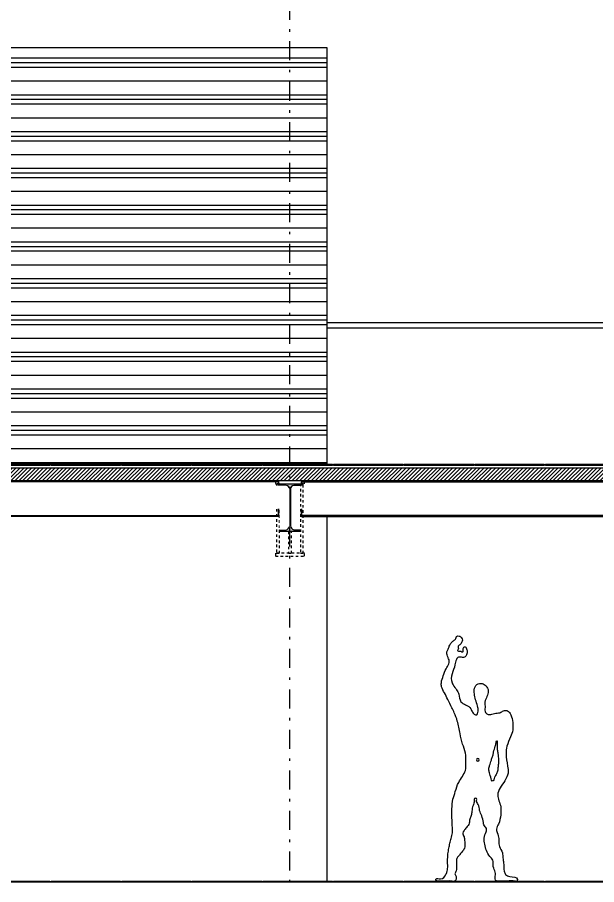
# Model space of a CAD drawing. Header units: millimetres. Extents: x -101 to 3415, y -52 to 1366.
# Drawn here: x 242.97 to 265.85, y 146.94 to 181.19 of the extents above; entities that cross this region are included whole.
import ezdxf

# ---------------------------------------------------------------- set-up
doc = ezdxf.new("R2010")
doc.units = ezdxf.units.MM
doc.set_wipeout_variables(frame=1)
doc.linetypes.add('DASHDOT2', pattern=[0.5, 0.25, -0.125, 0, -0.125])
doc.linetypes.add('OCULTA2', pattern=[0.3, 0.2, -0.1])
doc.layers.add('00_ARQ', color=8, linetype='Continuous')
doc.layers.add('A-ESTRUCTURA', color=6, linetype='Continuous')

# ---------------------------------------------------------------- blocks, each defined once
blk = doc.blocks.new('MODULOR')
blk.add_circle((784.0657, 453.1845), 0.0119)
for points, start_tangent, end_tangent in [([(783.905, 452.1383), (783.8138, 452.1368), (783.7402, 452.1353), (783.7299, 452.1339), (783.724, 452.1515), (783.7888, 452.1765), (783.8255, 452.1942), (783.8388, 452.2221), (783.8432, 452.2956), (783.8491, 452.3368), (783.8535, 452.3809), (783.8785, 452.4368), (783.8888, 452.528), (783.905, 452.5869), (783.8873, 452.6295), (783.8682, 452.7089), (783.8682, 452.778), (783.8829, 452.831), (783.8932, 452.8795), (783.8322, 453.0039), (783.805, 453.07), (783.8089, 453.1309), (783.8218, 453.2372), (783.8141, 453.302), (783.7823, 453.3819), (783.7647, 453.4426), (783.764, 453.5061), (783.7818, 453.5737), (783.808, 453.6069), (783.8429, 453.6073), (783.876, 453.5912), (783.9214, 453.5855), (783.9436, 453.5777), (783.9872, 453.5807), (783.9999, 453.5925), (784.0031, 453.6354), (784.0043, 453.6834), (783.9867, 453.7314), (783.9757, 453.7788), (783.9939, 453.8219), (784.0292, 453.8426), (784.0736, 453.8359), (784.0967, 453.7897), (784.093, 453.7429), (784.0809, 453.6895), (784.0651, 453.6366), (784.0651, 453.5935), (784.0736, 453.5728), (784.0979, 453.5795), (784.1113, 453.5953), (784.1271, 453.6257), (784.1653, 453.6573), (784.1957, 453.6712), (784.2115, 453.6864), (784.2298, 453.7502), (784.2492, 453.7885), (784.279, 453.8316), (784.2887, 453.8498), (784.2629, 454.0049), (784.2502, 454.0509), (784.2396, 454.0668), (784.2067, 454.07), (784.175, 454.0732), (784.1644, 454.0896), (784.1575, 454.107), (784.1596, 454.1351), (784.1665, 454.1515), (784.1739, 454.1589), (784.1872, 454.1563), (784.193, 454.1351), (784.193, 454.1187), (784.1972, 454.1155), (784.2126, 454.1229), (784.2327, 454.1224), (784.2412, 454.1277), (784.2353, 454.1409), (784.2344, 454.1658), (784.2151, 454.1825), (784.2071, 454.1978), (784.1992, 454.2177), (784.2058, 454.2377), (784.2261, 454.2536), (784.249, 454.2489), (784.2561, 454.2319), (784.276, 454.2125), (784.2948, 454.1955), (784.3118, 454.1668), (784.3206, 454.141), (784.3335, 454.1175), (784.3282, 454.0805), (784.3177, 454.0553), (784.3118, 454.0377), (784.3153, 454.0143), (784.3395, 453.9701), (784.3638, 453.9101), (784.3808, 453.8502), (784.3793, 453.8155), (784.354, 453.7628), (784.3255, 453.7054), (784.2912, 453.6343), (784.2686, 453.5913), (784.2431, 453.5192), (784.219, 453.4105), (784.1972, 453.3202), (784.1717, 453.243), (784.1681, 453.163), (784.1731, 453.0932), (784.2311, 452.9896), (784.2601, 452.9099), (784.2804, 452.8433), (784.2891, 452.7621), (784.2898, 452.6932), (784.2869, 452.6388), (784.2854, 452.5915), (784.2854, 452.5543), (784.2969, 452.5056), (784.3069, 452.464), (784.3155, 452.4211), (784.3241, 452.3724), (784.3259, 452.2699), (784.3302, 452.2227), (784.3408, 452.1973), (784.3873, 452.1564), (784.427, 452.1545), (784.4289, 452.1452), (784.4208, 452.1396), (784.3978, 452.1365), (784.3519, 452.1359), (784.2955, 452.1365), (784.2682, 452.1353), (784.2533, 452.1533), (784.2539, 452.1756), (784.2632, 452.1998), (784.2533, 452.2252), (784.2502, 452.2686), (784.2496, 452.299), (784.2502, 452.3226), (784.2254, 452.361), (784.2036, 452.3877), (784.1807, 452.4199), (784.1807, 452.4906), (784.185, 452.5192), (784.1943, 452.552), (784.1846, 452.573), (784.1636, 452.5992), (784.1408, 452.6368), (784.1347, 452.6709), (784.1225, 452.7033), (784.1172, 452.74), (784.1067, 452.7898), (784.0962, 452.8309), (784.0936, 452.8493), (784.0761, 452.8502), (784.077, 452.8336), (784.0621, 452.7977), (784.0499, 452.747), (784.0315, 452.7007), (784.0175, 452.6421), (784.0026, 452.6045), (783.9921, 452.5922), (783.9942, 452.5633), (784.0102, 452.509), (784.0053, 452.4548), (783.9905, 452.4005), (783.9609, 452.35), (783.9374, 452.3179), (783.9325, 452.2624), (783.9152, 452.2143), (783.9165, 452.1687), (783.914, 452.1453), (783.905, 452.1383)], (-0.997918, -0.064489), (-0.997918, -0.064489)), ([(783.9485, 453.1825), (783.9638, 453.1361), (783.9698, 453.1042), (783.9644, 453.0717), (783.9512, 453.0206), (783.9406, 453.0014), (783.9326, 453.0034), (783.924, 453.0239), (783.9074, 453.0578), (783.8961, 453.085), (783.8908, 453.1248), (783.8875, 453.1573), (783.8875, 453.1852), (783.8888, 453.211), (783.8921, 453.2382), (783.8974, 453.2741), (783.8974, 453.3066), (783.8974, 453.3305), (783.8974, 453.3444), (783.8987, 453.349), (783.904, 453.3477), (783.9087, 453.3318), (783.9147, 453.3013), (783.9293, 453.2509), (783.9359, 453.2197), (783.9472, 453.1911), (783.9485, 453.1825)], (0.255607, -0.966781), (0.255607, -0.966781))]:
    blk.add_spline(points, degree=3, dxfattribs=dict(start_tangent=start_tangent, end_tangent=end_tangent))
blk = doc.blocks.new('A$C0F3E0099')
at = {"layer": 'A-ESTRUCTURA', "color": 8, "linetype": 'OCULTA2', "ltscale": 0.1}
for points in [[(-0.125, 0.025), (0.125, 0.025), (0.125, 0), (-0.125, 0)], [(-0.09, 0), (-0.09, -0.6), (-0.115, -0.6), (-0.115, 0)], [(0.115, 0), (0.115, -0.6), (0.09, -0.6), (0.09, 0)], [(0.0125, -0.413), (0.0125, -0.6), (-0.0125, -0.6), (-0.0125, -0.413)], [(-0.125, -0.6), (0.125, -0.6), (0.125, -0.625), (-0.125, -0.625)]]:
    blk.add_lwpolyline(points, close=True, dxfattribs=at)

msp = doc.modelspace()

# ---------------------------------------------------------------- hatches: boundary and pattern name
at = {"layer": '00_ARQ'}
h = msp.add_hatch(dxfattribs=at)
h.set_pattern_fill('PLASTI', color=9, scale=0.228646)
h.set_pattern_definition([(0, (-3488.3955, -6.6233), (0, 1.4519016), []), (0, (-3488.3955, -6.4419), (0, 1.4519016), []), (0, (-3488.3955, -6.2604), (0, 1.4519016), []), (0, (-3488.3955, -5.7159), (0, 1.4519016), [])])
edge = h.paths.add_edge_path()
edge.add_line((226.265, 169.123), (226.265, 80.537))
edge.add_line((226.265, 80.537), (213.918, 80.537))
edge.add_line((213.918, 80.537), (213.918, 179.998))
edge.add_line((213.918, 179.998), (255.187, 179.998))
edge.add_line((255.187, 179.998), (255.187, 163.536))
edge.add_line((255.187, 163.536), (242.239, 163.536))
edge.add_line((242.239, 163.536), (242.239, 175.334))
edge.add_line((242.239, 175.334), (234.008, 175.334))
edge.add_line((234.008, 175.334), (234.008, 163.536))
edge.add_line((234.008, 163.536), (227.235, 163.536))
edge.add_line((227.235, 163.536), (227.235, 163.741))
edge.add_line((227.235, 163.741), (226.951, 163.741))
edge.add_line((226.951, 163.741), (226.951, 169.116))
edge.add_line((226.951, 169.116), (227.002, 169.116))
edge.add_arc((227.002, 169.111), 0.00457, 38.4506, 90, ccw=False)
edge.add_line((227.006, 169.114), (227.118, 168.91))
edge.add_arc((227.121, 168.912), 0.00343, 208.8256, 279.625)
edge.add_line((227.122, 168.908), (227.189, 168.908))
edge.add_line((227.189, 168.908), (227.189, 168.916))
edge.add_line((227.189, 168.916), (227.125, 168.916))
edge.add_arc((227.125, 168.92), 0.00457, 218.4506, 270, ccw=False)
edge.add_line((227.122, 168.917), (227.01, 169.121))
edge.add_arc((227.006, 169.12), 0.00343, 28.8256, 99.625)
edge.add_line((227.006, 169.123), (226.265, 169.123))
h = msp.add_hatch(dxfattribs=at)
h.set_pattern_fill('LINE', color=9, scale=0.034297, angle=45, style=0)
h.set_pattern_definition([(45, (-3488.39546, -6.57728), (-0.07699871, 0.07699871), [])])
h.paths.add_polyline_path([(280.518, 162.882), (226.951, 162.882), (226.951, 163.399), (280.518, 163.399)])

# ---------------------------------------------------------------- linework, layer by layer
at = {"layer": '00_ARQ', "color": 9, "linetype": 'DASHDOT2', "ltscale": 3}
msp.add_line((253.734, 38.695), (253.734, 195.766), dxfattribs=at)
at = {"layer": '00_ARQ', "color": 9}
for p, q in [((279.287, 168.916), (255.187, 168.916)), ((279.287, 168.908), (255.187, 168.908))]:
    msp.add_line(p, q, dxfattribs=at)
at = {"layer": '00_ARQ', "color": 9, "ltscale": 3}
for p, q in [((244.253, 163.513), (244.299, 163.513)), ((247.043, 163.513), (247.088, 163.513)), ((249.832, 163.513), (249.878, 163.513)), ((249.832, 163.513), (249.878, 163.513)), ((252.621, 163.513), (252.667, 163.513)), ((255.411, 163.513), (255.457, 163.513)), ((258.2, 163.513), (258.246, 163.513)), ((258.2, 163.513), (258.246, 163.513)), ((260.99, 163.513), (261.036, 163.513)), ((263.779, 163.513), (263.825, 163.513)), ((244.253, 147.051), (244.299, 147.051)), ((247.043, 147.051), (247.088, 147.051)), ((249.832, 147.051), (249.878, 147.051)), ((249.832, 147.051), (249.878, 147.051)), ((252.621, 147.051), (252.667, 147.051)), ((255.411, 147.051), (255.457, 147.051)), ((258.2, 147.051), (258.246, 147.051)), ((258.2, 147.051), (258.246, 147.051)), ((260.99, 147.051), (261.036, 147.051)), ((263.779, 147.051), (263.825, 147.051))]:
    msp.add_line(p, q, dxfattribs=at)
at = {"layer": '00_ARQ', "color": 9}
msp.add_lwpolyline([(213.918, 80.537), (213.918, 179.998), (255.187, 179.998), (255.187, 163.536), (242.239, 163.536), (242.239, 175.334), (234.008, 175.334), (234.008, 163.536), (227.235, 163.536), (227.235, 163.741), (226.951, 163.741), (226.951, 169.116), (227.002, 169.116, -0.228798), (227.006, 169.114), (227.118, 168.91, 0.319138), (227.122, 168.908), (227.189, 168.908), (227.189, 168.916), (227.125, 168.916, -0.228798), (227.122, 168.917), (227.01, 169.121, 0.319138), (227.006, 169.123), (226.265, 169.123)], format="xyb", dxfattribs=at)
msp.add_lwpolyline([(279.47, 169.123), (255.187, 169.123)], dxfattribs=at)
msp.add_lwpolyline([(280.518, 162.882), (226.951, 162.882), (226.951, 163.399), (280.518, 163.399)], close=True, dxfattribs=at)
at = {"layer": '00_ARQ', "color": 9, "ltscale": 3}
for points in [[(241.509, 163.49), (241.509, 163.536), (244.253, 163.536), (244.253, 163.49)], [(244.299, 163.49), (244.299, 163.536), (247.043, 163.536), (247.043, 163.49)], [(247.088, 163.49), (247.088, 163.536), (249.832, 163.536), (249.832, 163.49)], [(249.878, 163.49), (249.878, 163.536), (252.621, 163.536), (252.621, 163.49)], [(252.667, 163.49), (252.667, 163.536), (255.411, 163.536), (255.411, 163.49)], [(255.457, 163.49), (255.457, 163.536), (258.2, 163.536), (258.2, 163.49)], [(258.246, 163.49), (258.246, 163.536), (260.99, 163.536), (260.99, 163.49)], [(261.036, 163.49), (261.036, 163.536), (263.779, 163.536), (263.779, 163.49)], [(263.825, 163.49), (263.825, 163.536), (266.569, 163.536), (266.569, 163.49)], [(241.509, 147.028), (241.509, 147.073), (244.253, 147.073), (244.253, 147.028)], [(244.299, 147.028), (244.299, 147.073), (247.043, 147.073), (247.043, 147.028)], [(247.088, 147.028), (247.088, 147.073), (249.832, 147.073), (249.832, 147.028)], [(249.878, 147.028), (249.878, 147.073), (252.621, 147.073), (252.621, 147.028)], [(252.667, 147.028), (252.667, 147.073), (255.411, 147.073), (255.411, 147.028)], [(255.457, 147.028), (255.457, 147.073), (258.2, 147.073), (258.2, 147.028)], [(258.246, 147.028), (258.246, 147.073), (260.99, 147.073), (260.99, 147.028)], [(261.036, 147.028), (261.036, 147.073), (263.779, 147.073), (263.779, 147.028)], [(263.825, 147.028), (263.825, 147.073), (266.569, 147.073), (266.569, 147.028)]]:
    msp.add_lwpolyline(points, close=True, dxfattribs=at)
at = {"layer": '00_ARQ', "color": 9, "ltscale": 2}
for points in [[(227.865, 162.882), (253.277, 162.882), (253.277, 161.469), (227.865, 161.469)], [(253.277, 162.841), (227.865, 162.841), (227.865, 161.51), (253.277, 161.51)], [(278.531, 162.882), (254.192, 162.882), (254.192, 161.469), (278.531, 161.469)], [(254.192, 162.841), (278.531, 162.841), (278.531, 161.51), (254.192, 161.51)]]:
    msp.add_lwpolyline(points, close=True, dxfattribs=at)
msp.add_lwpolyline([(255.187, 161.482), (255.187, 147.073)], dxfattribs=at)

# ---------------------------------------------------------------- block references
at = {"layer": '00_ARQ', "color": 9, "xscale": -4.572918431750428, "yscale": 4.572918431750796, "zscale": 4.572918431750772}
msp.add_blockref('MODULOR', (3846.622, -1920.509), dxfattribs=at)

# ---------------------------------------------------------------- next in the draw order: wipeouts: each hides what was drawn before it
at = {"color": 9, "ltscale": 2}
msp.add_wipeout([(254.649, 162.694), (254.649, 161.78), (254.146, 161.78), (254.146, 160.952), (253.883, 160.952), (253.757, 161.111), (253.757, 162.568), (253.883, 162.694)], dxfattribs=at).dxf.layer = '00_ARQ'

# ---------------------------------------------------------------- next in the draw order: hatches: boundary and pattern name
at = {"layer": '00_ARQ'}
h = msp.add_hatch(color=9, dxfattribs=at)
edge = h.paths.add_edge_path()
edge.add_line((253.757, 162.568), (253.757, 161.111))
edge.add_arc((253.914, 161.107), 0.158, 178.4498, 258.7549)
edge.add_line((253.883, 160.952), (254.146, 160.952))
edge.add_line((254.146, 160.952), (254.146, 160.879))
edge.add_line((254.146, 160.879), (253.323, 160.879))
edge.add_line((253.323, 160.879), (253.323, 160.952))
edge.add_line((253.323, 160.952), (253.585, 160.952))
edge.add_arc((253.555, 161.107), 0.158, 281.2451, 361.5502)
edge.add_line((253.712, 161.111), (253.712, 162.568))
edge.add_arc((253.585, 162.568), 0.127, 0, 90)
edge.add_line((253.585, 162.694), (253.323, 162.694))
edge.add_line((253.323, 162.694), (253.323, 162.768))
edge.add_line((253.323, 162.768), (254.146, 162.768))
edge.add_line((254.146, 162.768), (254.146, 162.694))
edge.add_line((254.146, 162.694), (253.883, 162.694))
edge.add_arc((253.883, 162.568), 0.127, 90, 180)

# ---------------------------------------------------------------- next in the draw order: linework, layer by layer
at = {"layer": '00_ARQ', "color": 9}
msp.add_lwpolyline([(253.757, 162.568), (253.757, 161.111, 0.365479), (253.883, 160.952), (254.146, 160.952), (254.146, 160.879), (253.323, 160.879), (253.323, 160.952), (253.585, 160.952, 0.365479), (253.712, 161.111), (253.712, 162.568, 0.414214), (253.585, 162.694), (253.323, 162.694), (253.323, 162.768), (254.146, 162.768), (254.146, 162.694), (253.883, 162.694, 0.414214)], format="xyb", close=True, dxfattribs=at)

# ---------------------------------------------------------------- next in the draw order: block references
at = {"layer": '00_ARQ', "color": 9, "extrusion": (0, 0, -1), "xscale": 4.572918431750428, "yscale": 4.572918431750428, "zscale": -4.572918431750772}
msp.add_blockref('A$C0F3E0099', (-253.734, 162.768), dxfattribs=at)

# ---------------------------------------------------------------- next in the draw order: wipeouts: each hides what was drawn before it
at = {"color": 9, "ltscale": 2}
msp.add_wipeout([(252.82, 162.694), (252.82, 161.78), (253.323, 161.78), (253.323, 160.952), (253.585, 160.952), (253.712, 161.111), (253.712, 162.568), (253.585, 162.694)], dxfattribs=at).dxf.layer = '00_ARQ'

doc.saveas('drawing.dxf')
